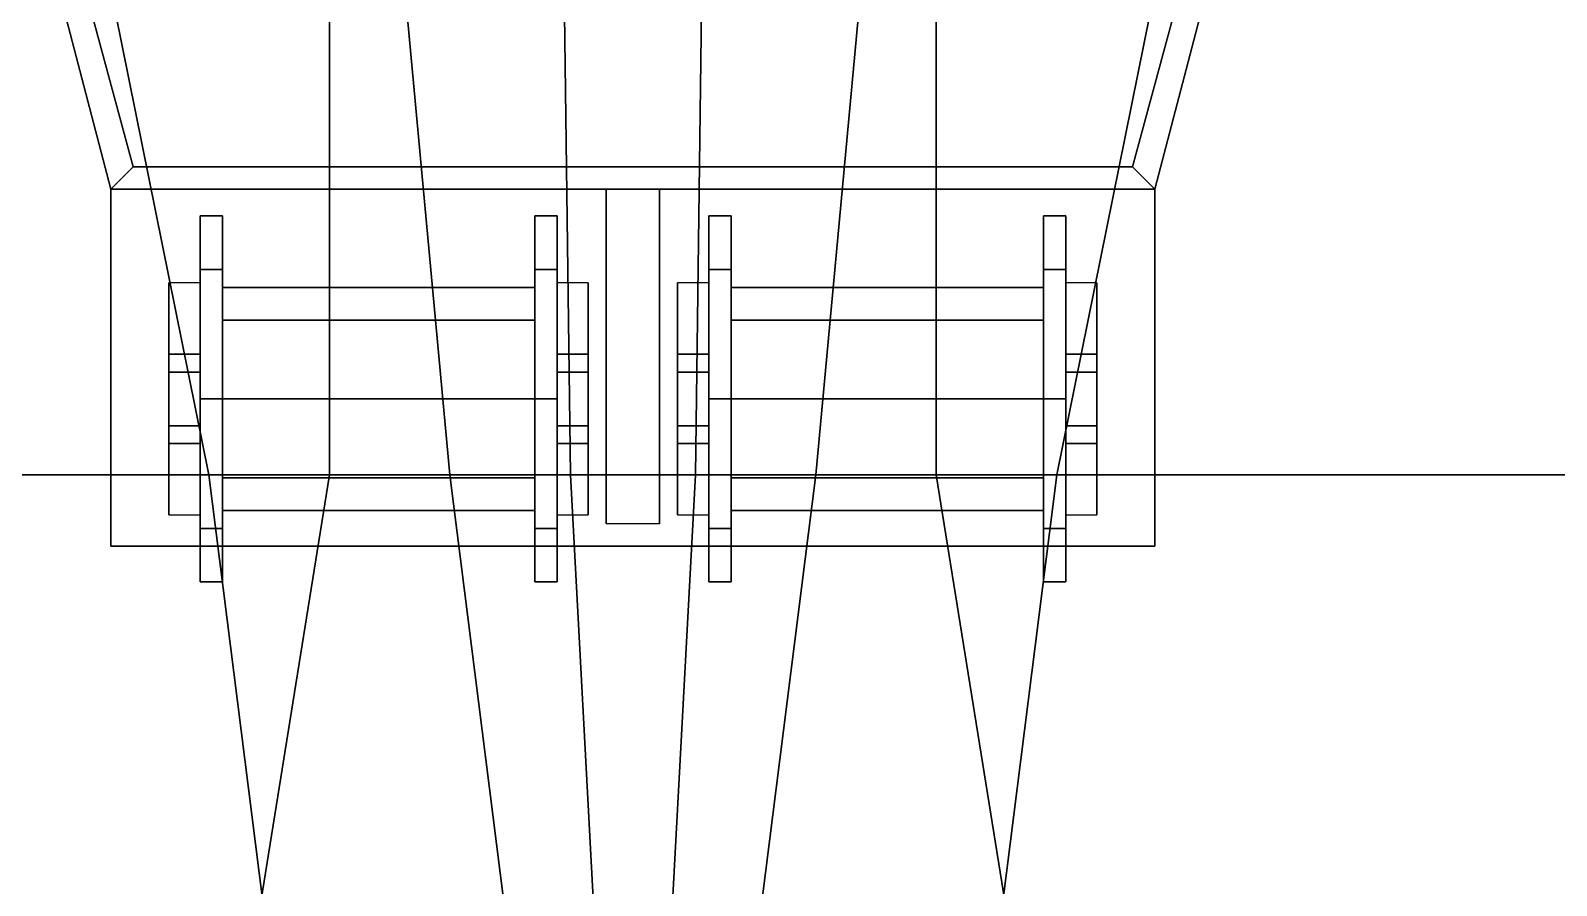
# Model space of a CAD drawing. Header units: millimetres. Extents: x -4.4 to 4.4, y -34.7 to 40.8.
# Drawn here: x -1.35 to 2.07, y -15.82 to -13.905 of the extents above; entities that cross this region are included whole.
import ezdxf

# ---------------------------------------------------------------- set-up
doc = ezdxf.new("R2010")
doc.units = ezdxf.units.MM
doc.layers.add('superstructure', color=3, linetype='Continuous')

msp = doc.modelspace()

# ---------------------------------------------------------------- linework, layer by layer
for points in [[(-0.68, -9.51, 2.26), (-3.01, -9.51, 2.16), (-3.01, -14.9, 2.13), (-0.68, -14.9, 2.2)], [(-2.79, -9.51, -1.97), (-2.04, -9.51, -2.19), (-0.95, -14.9, -2.19), (-2.43, -14.9, -1.51)], [(-2.04, -9.51, -2.19), (-0.91, -9.51, -2.41), (-0.41, -14.9, -2.41), (-0.95, -14.9, -2.19)], [(-0.91, -9.51, -2.41), (-0.21, -9.51, -2.54), (-0.14, -14.9, -2.54), (-0.41, -14.9, -2.41)], [(-0.68, -14.9, 2.2), (0.68, -14.9, 2.2), (0.68, -9.51, 2.26), (-0.68, -9.51, 2.26)], [(0.14, -14.9, -2.54), (-0.14, -14.9, -2.54), (-0.21, -9.51, -2.54), (0.21, -9.51, -2.54)], [(0.41, -14.9, -2.41), (0.14, -14.9, -2.54), (0.21, -9.51, -2.54), (0.91, -9.51, -2.41)], [(0.95, -14.9, -2.19), (0.41, -14.9, -2.41), (0.91, -9.51, -2.41), (2.04, -9.51, -2.19)], [(0.68, -14.9, 2.2), (3.01, -14.9, 2.13), (3.01, -9.51, 2.16), (0.68, -9.51, 2.26)], [(2.43, -14.9, -1.51), (0.95, -14.9, -2.19), (2.04, -9.51, -2.19), (2.79, -9.51, -1.97)], [(-1.04, -14.47, 4.17), (-1.04, -14.99, 4.17), (-1.04, -14.83, 4.74), (-1.04, -14.63, 4.74)], [(-0.97, -14.63, 4.74), (-0.97, -14.47, 4.17), (-1.04, -14.47, 4.17), (-1.04, -14.63, 4.74)], [(-0.97, -14.83, 4.74), (-0.97, -14.99, 4.17), (-0.97, -14.47, 4.17), (-0.97, -14.63, 4.74)], [(-0.1, -14.63, 4.74), (-0.1, -14.47, 4.17), (-0.17, -14.47, 4.17), (-0.17, -14.63, 4.74)], [(-0.17, -14.47, 4.17), (-0.17, -14.99, 4.17), (-0.17, -14.83, 4.74), (-0.17, -14.63, 4.74)], [(-0.1, -14.83, 4.74), (-0.1, -14.99, 4.17), (-0.1, -14.47, 4.17), (-0.1, -14.63, 4.74)], [(0.17, -14.63, 4.74), (0.17, -14.47, 4.17), (0.1, -14.47, 4.17), (0.1, -14.63, 4.74)], [(0.1, -14.47, 4.17), (0.1, -14.99, 4.17), (0.1, -14.83, 4.74), (0.1, -14.63, 4.74)], [(0.17, -14.83, 4.74), (0.17, -14.99, 4.17), (0.17, -14.47, 4.17), (0.17, -14.63, 4.74)], [(1.04, -14.63, 4.74), (1.04, -14.47, 4.17), (0.97, -14.47, 4.17), (0.97, -14.63, 4.74)], [(0.97, -14.47, 4.17), (0.97, -14.99, 4.17), (0.97, -14.83, 4.74), (0.97, -14.63, 4.74)], [(1.04, -14.83, 4.74), (1.04, -14.99, 4.17), (1.04, -14.47, 4.17), (1.04, -14.63, 4.74)], [(-1.04, -14.79, 4.85), (-1.04, -14.67, 4.85), (-1.04, -14.63, 4.74), (-1.04, -14.83, 4.74)], [(-1.04, -14.63, 4.74), (-1.04, -14.67, 4.85), (-0.97, -14.67, 4.85), (-0.97, -14.63, 4.74)], [(-0.97, -14.63, 4.74), (-0.97, -14.67, 4.85), (-0.97, -14.79, 4.85), (-0.97, -14.83, 4.74)], [(-0.17, -14.79, 4.85), (-0.17, -14.67, 4.85), (-0.17, -14.63, 4.74), (-0.17, -14.83, 4.74)], [(-0.17, -14.63, 4.74), (-0.17, -14.67, 4.85), (-0.1, -14.67, 4.85), (-0.1, -14.63, 4.74)], [(-0.1, -14.63, 4.74), (-0.1, -14.67, 4.85), (-0.1, -14.79, 4.85), (-0.1, -14.83, 4.74)], [(0.1, -14.63, 4.74), (0.1, -14.67, 4.85), (0.17, -14.67, 4.85), (0.17, -14.63, 4.74)], [(0.1, -14.79, 4.85), (0.1, -14.67, 4.85), (0.1, -14.63, 4.74), (0.1, -14.83, 4.74)], [(0.17, -14.63, 4.74), (0.17, -14.67, 4.85), (0.17, -14.79, 4.85), (0.17, -14.83, 4.74)], [(0.97, -14.79, 4.85), (0.97, -14.67, 4.85), (0.97, -14.63, 4.74), (0.97, -14.83, 4.74)], [(0.97, -14.63, 4.74), (0.97, -14.67, 4.85), (1.04, -14.67, 4.85), (1.04, -14.63, 4.74)], [(1.04, -14.63, 4.74), (1.04, -14.67, 4.85), (1.04, -14.79, 4.85), (1.04, -14.83, 4.74)], [(-0.97, -14.79, 4.85), (-0.97, -14.67, 4.85), (-1.04, -14.67, 4.85), (-1.04, -14.79, 4.85)], [(-0.1, -14.79, 4.85), (-0.1, -14.67, 4.85), (-0.17, -14.67, 4.85), (-0.17, -14.79, 4.85)], [(0.17, -14.79, 4.85), (0.17, -14.67, 4.85), (0.1, -14.67, 4.85), (0.1, -14.79, 4.85)], [(1.04, -14.79, 4.85), (1.04, -14.67, 4.85), (0.97, -14.67, 4.85), (0.97, -14.79, 4.85)], [(-0.97, -14.83, 4.74), (-0.97, -14.79, 4.85), (-1.04, -14.79, 4.85), (-1.04, -14.83, 4.74)], [(-0.1, -14.83, 4.74), (-0.1, -14.79, 4.85), (-0.17, -14.79, 4.85), (-0.17, -14.83, 4.74)], [(0.17, -14.83, 4.74), (0.17, -14.79, 4.85), (0.1, -14.79, 4.85), (0.1, -14.83, 4.74)], [(1.04, -14.83, 4.74), (1.04, -14.79, 4.85), (0.97, -14.79, 4.85), (0.97, -14.83, 4.74)], [(-1.04, -14.83, 4.74), (-1.04, -14.99, 4.17), (-0.97, -14.99, 4.17), (-0.97, -14.83, 4.74)], [(-0.17, -14.83, 4.74), (-0.17, -14.99, 4.17), (-0.1, -14.99, 4.17), (-0.1, -14.83, 4.74)], [(0.1, -14.83, 4.74), (0.1, -14.99, 4.17), (0.17, -14.99, 4.17), (0.17, -14.83, 4.74)], [(0.97, -14.83, 4.74), (0.97, -14.99, 4.17), (1.04, -14.99, 4.17), (1.04, -14.83, 4.74)], [(-0.68, -14.9, 2.2), (-3.01, -14.9, 2.13), (-2.52, -17.51, 2.14), (-1.1, -17.51, 2.2)], [(-2.43, -14.9, -1.51), (-0.95, -14.9, -2.19), (-0.62, -17.51, -2.28), (-2.1, -17.51, -1.51)], [(-1.1, -17.51, 2.2), (1.1, -17.51, 2.2), (0.68, -14.9, 2.2), (-0.68, -14.9, 2.2)], [(-0.95, -14.9, -2.19), (-0.41, -14.9, -2.41), (-0.08, -17.51, -2.5), (-0.62, -17.51, -2.28)], [(-0.41, -14.9, -2.41), (-0.14, -14.9, -2.54), (0, -17.51, -2.5385), (-0.08, -17.51, -2.5)], [(0, -17.51, -2.5385), (0, -17.51, -2.5385), (-0.14, -14.9, -2.54), (0.14, -14.9, -2.54)], [(0.08, -17.51, -2.5), (0, -17.51, -2.5385), (0.14, -14.9, -2.54), (0.41, -14.9, -2.41)], [(0.62, -17.51, -2.28), (0.08, -17.51, -2.5), (0.41, -14.9, -2.41), (0.95, -14.9, -2.19)], [(2.1, -17.51, -1.51), (0.62, -17.51, -2.28), (0.95, -14.9, -2.19), (2.43, -14.9, -1.51)], [(1.1, -17.51, 2.2), (2.52, -17.51, 2.14), (3.01, -14.9, 2.13), (0.68, -14.9, 2.2)]]:
    msp.add_3dface(points)
at = {"layer": 'superstructure'}
for points in [[(-1.56, -12.77, 5.28), (-1.56, -12.77, 2.16), (-1.17, -14.26, 2.16), (-1.17, -14.26, 5.28)], [(-1.56, -12.77, 5.28), (-1.17, -14.26, 5.28), (-1.12, -14.21, 5.28), (-1.51, -12.77, 5.28)], [(1.12, -14.21, 4.17), (1.51, -12.77, 4.17), (-1.51, -12.77, 4.17), (-1.12, -14.21, 4.17)], [(-1.51, -12.77, 4.17), (-1.51, -12.77, 5.28), (-1.12, -14.21, 5.28), (-1.12, -14.21, 4.17)], [(1.51, -12.77, 5.28), (1.51, -12.77, 4.17), (1.12, -14.21, 4.17), (1.12, -14.21, 5.28)], [(1.17, -14.26, 5.28), (1.56, -12.77, 5.28), (1.51, -12.77, 5.28), (1.12, -14.21, 5.28)], [(1.17, -14.26, 2.16), (1.56, -12.77, 2.16), (1.56, -12.77, 5.28), (1.17, -14.26, 5.28)], [(-1.17, -14.26, 5.28), (1.17, -14.26, 5.28), (1.12, -14.21, 5.28), (-1.12, -14.21, 5.28)], [(1.12, -14.21, 5.28), (1.12, -14.21, 4.17), (-1.12, -14.21, 4.17), (-1.12, -14.21, 5.28)], [(-1.17, -14.26, 4.04), (-1.17, -14.26, 2.16), (1.17, -14.26, 2.16), (1.17, -14.26, 4.04)], [(-1.17, -14.26, 4.17), (-1.17, -14.26, 4.04), (-1.17, -15.06, 4.04), (-1.17, -15.06, 4.17)], [(-1.17, -15.06, 4.04), (-1.17, -14.26, 4.04), (1.17, -14.26, 4.04), (1.17, -15.06, 4.04)], [(1.17, -15.06, 4.17), (1.17, -14.26, 4.17), (-1.17, -14.26, 4.17), (-1.17, -15.06, 4.17)], [(-0.06, -15.01, 4.04), (-0.06, -14.26, 3.39), (0.06, -14.26, 3.39), (0.06, -15.01, 4.04)], [(-0.06, -15.01, 4.04), (-0.06, -14.26, 4.04), (-0.06, -14.26, 3.39), (-0.06, -15.01, 4.04)], [(0.06, -15.01, 4.04), (0.06, -14.26, 3.39), (0.06, -14.26, 4.04), (0.06, -15.01, 4.04)], [(1.17, -15.06, 4.04), (1.17, -14.26, 4.04), (1.17, -14.26, 4.17), (1.17, -15.06, 4.17)], [(-0.97, -14.32, 4.74), (-0.97, -15.0199, 4.4501), (-0.97, -15.14, 4.74), (-0.97, -14.4401, 5.0299)], [(-0.92, -14.4401, 5.0299), (-0.92, -14.32, 4.74), (-0.97, -14.32, 4.74), (-0.97, -14.4401, 5.0299)], [(-0.97, -14.4401, 4.4501), (-0.97, -14.73, 4.33), (-0.97, -15.0199, 4.4501), (-0.97, -14.32, 4.74)], [(-0.92, -14.32, 4.74), (-0.92, -14.4401, 4.4501), (-0.97, -14.4401, 4.4501), (-0.97, -14.32, 4.74)], [(-0.92, -14.5532, 4.9168), (-0.92, -14.48, 4.74), (-0.92, -14.32, 4.74), (-0.92, -14.4401, 5.0299)], [(-0.92, -14.48, 4.74), (-0.92, -14.5532, 4.5632), (-0.92, -14.4401, 4.4501), (-0.92, -14.32, 4.74)], [(-0.22, -14.4401, 5.0299), (-0.22, -14.32, 4.74), (-0.22, -14.48, 4.74), (-0.22, -14.5532, 4.9168)], [(-0.17, -14.4401, 5.0299), (-0.17, -14.32, 4.74), (-0.22, -14.32, 4.74), (-0.22, -14.4401, 5.0299)], [(-0.22, -14.32, 4.74), (-0.22, -14.4401, 4.4501), (-0.22, -14.5532, 4.5632), (-0.22, -14.48, 4.74)], [(-0.17, -14.32, 4.74), (-0.17, -14.4401, 4.4501), (-0.22, -14.4401, 4.4501), (-0.22, -14.32, 4.74)], [(-0.17, -15.0199, 5.0299), (-0.17, -14.32, 4.74), (-0.17, -14.4401, 5.0299), (-0.17, -14.73, 5.15)], [(-0.17, -15.14, 4.74), (-0.17, -14.4401, 4.4501), (-0.17, -14.32, 4.74), (-0.17, -15.0199, 5.0299)], [(0.17, -14.32, 4.74), (0.17, -15.0199, 4.4501), (0.17, -15.14, 4.74), (0.17, -14.4401, 5.0299)], [(0.22, -14.4401, 5.0299), (0.22, -14.32, 4.74), (0.17, -14.32, 4.74), (0.17, -14.4401, 5.0299)], [(0.17, -14.4401, 4.4501), (0.17, -14.73, 4.33), (0.17, -15.0199, 4.4501), (0.17, -14.32, 4.74)], [(0.22, -14.32, 4.74), (0.22, -14.4401, 4.4501), (0.17, -14.4401, 4.4501), (0.17, -14.32, 4.74)], [(0.22, -14.5532, 4.9168), (0.22, -14.48, 4.74), (0.22, -14.32, 4.74), (0.22, -14.4401, 5.0299)], [(0.22, -14.48, 4.74), (0.22, -14.5532, 4.5632), (0.22, -14.4401, 4.4501), (0.22, -14.32, 4.74)], [(0.92, -14.4401, 5.0299), (0.92, -14.32, 4.74), (0.92, -14.48, 4.74), (0.92, -14.5532, 4.9168)], [(0.97, -14.4401, 5.0299), (0.97, -14.32, 4.74), (0.92, -14.32, 4.74), (0.92, -14.4401, 5.0299)], [(0.92, -14.32, 4.74), (0.92, -14.4401, 4.4501), (0.92, -14.5532, 4.5632), (0.92, -14.48, 4.74)], [(0.97, -14.32, 4.74), (0.97, -14.4401, 4.4501), (0.92, -14.4401, 4.4501), (0.92, -14.32, 4.74)], [(0.97, -15.14, 4.74), (0.97, -14.4401, 4.4501), (0.97, -14.32, 4.74), (0.97, -15.0199, 5.0299)], [(0.97, -15.0199, 5.0299), (0.97, -14.32, 4.74), (0.97, -14.4401, 5.0299), (0.97, -14.73, 5.15)], [(-0.97, -14.4401, 5.0299), (-0.97, -15.14, 4.74), (-0.97, -15.0199, 5.0299), (-0.97, -14.73, 5.15)], [(-0.92, -14.4401, 4.4501), (-0.92, -14.73, 4.33), (-0.97, -14.73, 4.33), (-0.97, -14.4401, 4.4501)], [(-0.92, -14.73, 5.15), (-0.92, -14.4401, 5.0299), (-0.97, -14.4401, 5.0299), (-0.97, -14.73, 5.15)], [(-0.92, -14.5532, 4.5632), (-0.92, -14.73, 4.49), (-0.92, -14.73, 4.33), (-0.92, -14.4401, 4.4501)], [(-0.92, -14.73, 4.99), (-0.92, -14.5532, 4.9168), (-0.92, -14.4401, 5.0299), (-0.92, -14.73, 5.15)], [(-0.22, -14.4401, 4.4501), (-0.22, -14.73, 4.33), (-0.22, -14.73, 4.49), (-0.22, -14.5532, 4.5632)], [(-0.17, -14.4401, 4.4501), (-0.17, -14.73, 4.33), (-0.22, -14.73, 4.33), (-0.22, -14.4401, 4.4501)], [(-0.22, -14.73, 5.15), (-0.22, -14.4401, 5.0299), (-0.22, -14.5532, 4.9168), (-0.22, -14.73, 4.99)], [(-0.17, -14.73, 5.15), (-0.17, -14.4401, 5.0299), (-0.22, -14.4401, 5.0299), (-0.22, -14.73, 5.15)], [(-0.17, -15.0199, 4.4501), (-0.17, -14.73, 4.33), (-0.17, -14.4401, 4.4501), (-0.17, -15.14, 4.74)], [(0.17, -14.4401, 5.0299), (0.17, -15.14, 4.74), (0.17, -15.0199, 5.0299), (0.17, -14.73, 5.15)], [(0.22, -14.4401, 4.4501), (0.22, -14.73, 4.33), (0.17, -14.73, 4.33), (0.17, -14.4401, 4.4501)], [(0.22, -14.73, 5.15), (0.22, -14.4401, 5.0299), (0.17, -14.4401, 5.0299), (0.17, -14.73, 5.15)], [(0.22, -14.5532, 4.5632), (0.22, -14.73, 4.49), (0.22, -14.73, 4.33), (0.22, -14.4401, 4.4501)], [(0.22, -14.73, 4.99), (0.22, -14.5532, 4.9168), (0.22, -14.4401, 5.0299), (0.22, -14.73, 5.15)], [(0.92, -14.4401, 4.4501), (0.92, -14.73, 4.33), (0.92, -14.73, 4.49), (0.92, -14.5532, 4.5632)], [(0.97, -14.4401, 4.4501), (0.97, -14.73, 4.33), (0.92, -14.73, 4.33), (0.92, -14.4401, 4.4501)], [(0.92, -14.73, 5.15), (0.92, -14.4401, 5.0299), (0.92, -14.5532, 4.9168), (0.92, -14.73, 4.99)], [(0.97, -14.73, 5.15), (0.97, -14.4401, 5.0299), (0.92, -14.4401, 5.0299), (0.92, -14.73, 5.15)], [(0.97, -15.0199, 4.4501), (0.97, -14.73, 4.33), (0.97, -14.4401, 4.4501), (0.97, -15.14, 4.74)], [(-0.22, -14.5532, 4.9168), (-0.22, -14.48, 4.74), (-0.92, -14.48, 4.74), (-0.92, -14.5532, 4.9168)], [(-0.22, -14.48, 4.74), (-0.22, -14.5532, 4.5632), (-0.92, -14.5532, 4.5632), (-0.92, -14.48, 4.74)], [(0.92, -14.5532, 4.9168), (0.92, -14.48, 4.74), (0.22, -14.48, 4.74), (0.22, -14.5532, 4.9168)], [(0.92, -14.48, 4.74), (0.92, -14.5532, 4.5632), (0.22, -14.5532, 4.5632), (0.22, -14.48, 4.74)], [(-0.22, -14.5532, 4.5632), (-0.22, -14.73, 4.49), (-0.92, -14.73, 4.49), (-0.92, -14.5532, 4.5632)], [(-0.22, -14.73, 4.99), (-0.22, -14.5532, 4.9168), (-0.92, -14.5532, 4.9168), (-0.92, -14.73, 4.99)], [(0.92, -14.5532, 4.5632), (0.92, -14.73, 4.49), (0.22, -14.73, 4.49), (0.22, -14.5532, 4.5632)], [(0.92, -14.73, 4.99), (0.92, -14.5532, 4.9168), (0.22, -14.5532, 4.9168), (0.22, -14.73, 4.99)], [(-0.92, -14.73, 4.33), (-0.92, -15.0199, 4.4501), (-0.97, -15.0199, 4.4501), (-0.97, -14.73, 4.33)], [(-0.92, -15.0199, 5.0299), (-0.92, -14.73, 5.15), (-0.97, -14.73, 5.15), (-0.97, -15.0199, 5.0299)], [(-0.92, -14.73, 4.49), (-0.92, -14.9068, 4.5632), (-0.92, -15.0199, 4.4501), (-0.92, -14.73, 4.33)], [(-0.22, -14.73, 4.49), (-0.22, -14.9068, 4.5632), (-0.92, -14.9068, 4.5632), (-0.92, -14.73, 4.49)], [(-0.92, -14.9068, 4.9168), (-0.92, -14.73, 4.99), (-0.92, -14.73, 5.15), (-0.92, -15.0199, 5.0299)], [(-0.22, -14.9068, 4.9168), (-0.22, -14.73, 4.99), (-0.92, -14.73, 4.99), (-0.92, -14.9068, 4.9168)], [(-0.22, -14.73, 4.33), (-0.22, -15.0199, 4.4501), (-0.22, -14.9068, 4.5632), (-0.22, -14.73, 4.49)], [(-0.17, -14.73, 4.33), (-0.17, -15.0199, 4.4501), (-0.22, -15.0199, 4.4501), (-0.22, -14.73, 4.33)], [(-0.22, -15.0199, 5.0299), (-0.22, -14.73, 5.15), (-0.22, -14.73, 4.99), (-0.22, -14.9068, 4.9168)], [(-0.17, -15.0199, 5.0299), (-0.17, -14.73, 5.15), (-0.22, -14.73, 5.15), (-0.22, -15.0199, 5.0299)], [(0.22, -14.73, 4.33), (0.22, -15.0199, 4.4501), (0.17, -15.0199, 4.4501), (0.17, -14.73, 4.33)], [(0.22, -15.0199, 5.0299), (0.22, -14.73, 5.15), (0.17, -14.73, 5.15), (0.17, -15.0199, 5.0299)], [(0.92, -14.73, 4.49), (0.92, -14.9068, 4.5632), (0.22, -14.9068, 4.5632), (0.22, -14.73, 4.49)], [(0.22, -14.73, 4.49), (0.22, -14.9068, 4.5632), (0.22, -15.0199, 4.4501), (0.22, -14.73, 4.33)], [(0.92, -14.9068, 4.9168), (0.92, -14.73, 4.99), (0.22, -14.73, 4.99), (0.22, -14.9068, 4.9168)], [(0.22, -14.9068, 4.9168), (0.22, -14.73, 4.99), (0.22, -14.73, 5.15), (0.22, -15.0199, 5.0299)], [(0.92, -14.73, 4.33), (0.92, -15.0199, 4.4501), (0.92, -14.9068, 4.5632), (0.92, -14.73, 4.49)], [(0.97, -14.73, 4.33), (0.97, -15.0199, 4.4501), (0.92, -15.0199, 4.4501), (0.92, -14.73, 4.33)], [(0.92, -15.0199, 5.0299), (0.92, -14.73, 5.15), (0.92, -14.73, 4.99), (0.92, -14.9068, 4.9168)], [(0.97, -15.0199, 5.0299), (0.97, -14.73, 5.15), (0.92, -14.73, 5.15), (0.92, -15.0199, 5.0299)], [(-0.92, -14.98, 4.74), (-0.92, -14.9068, 4.9168), (-0.92, -15.0199, 5.0299), (-0.92, -15.14, 4.74)], [(-0.22, -14.98, 4.74), (-0.22, -14.9068, 4.9168), (-0.92, -14.9068, 4.9168), (-0.92, -14.98, 4.74)], [(-0.92, -14.9068, 4.5632), (-0.92, -14.98, 4.74), (-0.92, -15.14, 4.74), (-0.92, -15.0199, 4.4501)], [(-0.22, -14.9068, 4.5632), (-0.22, -14.98, 4.74), (-0.92, -14.98, 4.74), (-0.92, -14.9068, 4.5632)], [(-0.22, -15.14, 4.74), (-0.22, -15.0199, 5.0299), (-0.22, -14.9068, 4.9168), (-0.22, -14.98, 4.74)], [(-0.22, -15.0199, 4.4501), (-0.22, -15.14, 4.74), (-0.22, -14.98, 4.74), (-0.22, -14.9068, 4.5632)], [(0.22, -14.98, 4.74), (0.22, -14.9068, 4.9168), (0.22, -15.0199, 5.0299), (0.22, -15.14, 4.74)], [(0.92, -14.98, 4.74), (0.92, -14.9068, 4.9168), (0.22, -14.9068, 4.9168), (0.22, -14.98, 4.74)], [(0.92, -14.9068, 4.5632), (0.92, -14.98, 4.74), (0.22, -14.98, 4.74), (0.22, -14.9068, 4.5632)], [(0.22, -14.9068, 4.5632), (0.22, -14.98, 4.74), (0.22, -15.14, 4.74), (0.22, -15.0199, 4.4501)], [(0.92, -15.14, 4.74), (0.92, -15.0199, 5.0299), (0.92, -14.9068, 4.9168), (0.92, -14.98, 4.74)], [(0.92, -15.0199, 4.4501), (0.92, -15.14, 4.74), (0.92, -14.98, 4.74), (0.92, -14.9068, 4.5632)], [(-0.92, -15.14, 4.74), (-0.92, -15.0199, 5.0299), (-0.97, -15.0199, 5.0299), (-0.97, -15.14, 4.74)], [(-0.92, -15.0199, 4.4501), (-0.92, -15.14, 4.74), (-0.97, -15.14, 4.74), (-0.97, -15.0199, 4.4501)], [(-0.17, -15.14, 4.74), (-0.17, -15.0199, 5.0299), (-0.22, -15.0199, 5.0299), (-0.22, -15.14, 4.74)], [(-0.17, -15.0199, 4.4501), (-0.17, -15.14, 4.74), (-0.22, -15.14, 4.74), (-0.22, -15.0199, 4.4501)], [(0.22, -15.14, 4.74), (0.22, -15.0199, 5.0299), (0.17, -15.0199, 5.0299), (0.17, -15.14, 4.74)], [(0.22, -15.0199, 4.4501), (0.22, -15.14, 4.74), (0.17, -15.14, 4.74), (0.17, -15.0199, 4.4501)], [(0.97, -15.14, 4.74), (0.97, -15.0199, 5.0299), (0.92, -15.0199, 5.0299), (0.92, -15.14, 4.74)], [(0.97, -15.0199, 4.4501), (0.97, -15.14, 4.74), (0.92, -15.14, 4.74), (0.92, -15.0199, 4.4501)], [(-1.17, -15.06, 4.17), (-1.17, -15.06, 4.04), (1.17, -15.06, 4.04), (1.17, -15.06, 4.17)]]:
    msp.add_3dface(points, dxfattribs=at)

doc.saveas('drawing.dxf')
